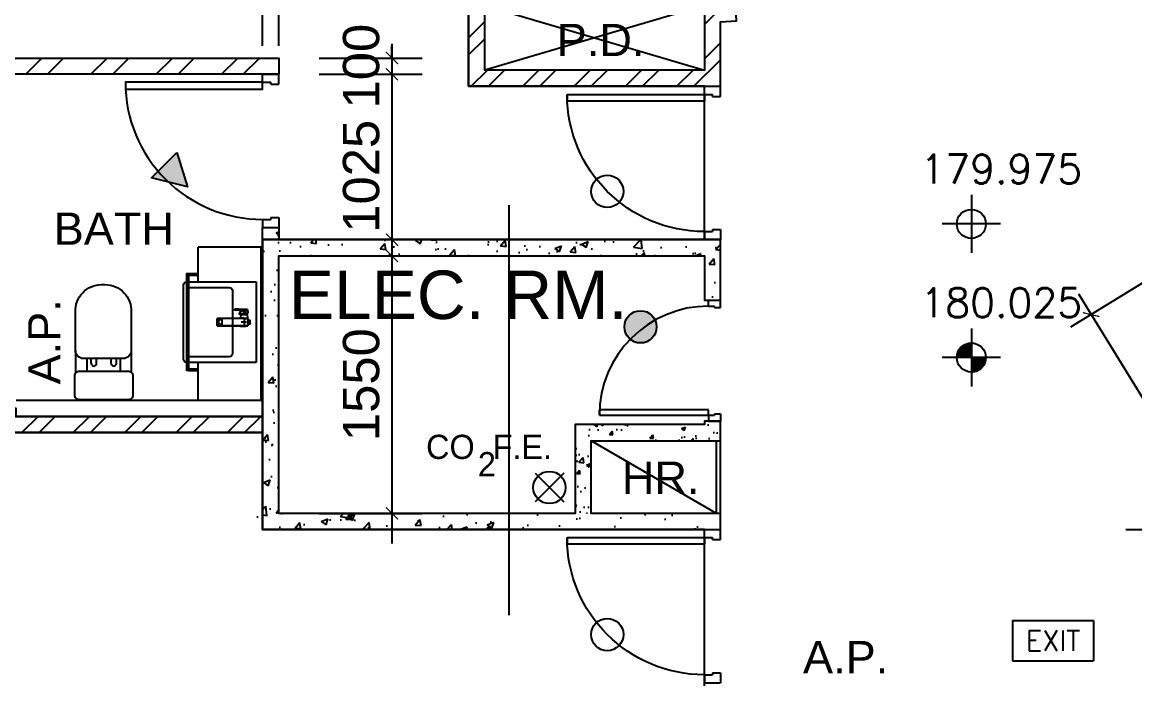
# Model space of a CAD drawing. Header units: millimetres. Extents: x -1214 to 72065, y 7230 to 56310.
# Drawn here: x 15987 to 22875, y 27775 to 31843 of the extents above; entities that cross this region are included whole.
import ezdxf
from ezdxf.enums import TextEntityAlignment as Align

# ---------------------------------------------------------------- set-up
doc = ezdxf.new("R2010")
doc.units = ezdxf.units.MM
doc.header["$MEASUREMENT"] = 0
doc.linetypes.add('CENTERX2', pattern=[101.6, 63.5, -12.7, 12.7, -12.7])
doc.layers.get('0').update_dxf_attribs({"color": 8})
doc.layers.get('Defpoints').update_dxf_attribs({"color": 8})
for name, color, linetype in [('CANOPY', 8, 'Continuous'), ('Default', 8, 'Continuous'), ('DLN032__', 8, 'Continuous'), ('DLN315__', 8, 'Continuous'), ('Door', 8, 'Continuous'), ('FS', 8, 'Continuous'), ('FSD', 8, 'Continuous'), ('GBP A.P.', 8, 'Continuous'), ('GBP Dim', 8, 'Continuous'), ('GBP Text 200', 8, 'Continuous'), ('GBP Text GBP 250', 8, 'Continuous'), ('grid', 8, 'CENTERX2'), ('hatch', 8, 'Continuous'), ('LEVEL', 8, 'Continuous'), ('LP-Furn built-in', 8, 'Continuous'), ('LP-Furn built-in 2', 8, 'Continuous'), ('LP-Sanitary', 8, 'Continuous'), ('LP-WC', 8, 'Continuous'), ('PD', 8, 'Continuous'), ('TEXT', 8, 'Continuous'), ('TEXT Ref', 8, 'Continuous'), ('WALL-NEW', 8, 'Continuous'), ('zzz-room mix', 8, 'Continuous')]:
    doc.layers.add(name, color=color, linetype=linetype)
doc.layers.add('LP-Nonplot', color=8, linetype='Continuous', plot=False)
doc.styles.add('BH', font='arial.ttf')
doc.styles.add('ROMANS', font='romans.shx')
doc.styles.add('SWIS721LT750', font='swissl.ttf')
doc.dimstyles.new('200 GBP', dxfattribs={"dimscale": 1.5, "dimtxt": 150, "dimasz": 50, "dimexe": 125, "dimexo": 50, "dimgap": 50, "dimtad": 1, "dimdec": 0, "dimzin": 0, "dimdsep": 46, "dimtxsty": 'BH', "dimblk": 'ARCHTICK', "dimcen": 0.09, "dimdle": 125, "dimclrd": 9, "dimclre": 9, "dimclrt": 1, "dimadec": 0, "dimazin": 0, "dimtfac": 1, "dimtdec": 0, "dimtix": 1, "dimtmove": 2, "dimatfit": 3, "dimldrblk": 'ARCHTICK', "dimfxl": 300, "dimfxlon": 1, "dimtolj": 1, "dimtzin": 0, "dimarcsym": 0})
pattern_1 = [(45, (323672.64, -85897.09), (-159.09903, 159.09903), []), (45, (323778.7, -85897.09), (-159.09903, 159.09903), [])]

# ---------------------------------------------------------------- blocks, each defined once
blk = doc.blocks.new('A$C65CE4B9A')
at = {"layer": 'grid', "ltscale": 200}
for p, q in [((-50000, 10500), (-50000, -20450)), ((-66500, -6750), (0, -6750))]:
    blk.add_line(p, q, dxfattribs=at)
blk = doc.blocks.new('DR1CL2')
at = {"layer": 'Door'}
for p, q in [((50, 0), (0, 0)), ((0, 0), (0, -75)), ((50, 0), (50, -50)), ((62.5, -50), (50, -50)), ((62.5, -50), (62.5, -100)), ((0, -75), (0, -100)), ((62.5, -100), (0, -100))]:
    blk.add_line(p, q, dxfattribs=at)
blk = doc.blocks.new('DR1CD')
at = {"layer": 'Door'}
for p, q in [((0, 1), (45, 1)), ((0, 1), (0, 0)), ((45, 0), (45, 1)), ((0, 0), (45, 0))]:
    blk.add_line(p, q, dxfattribs=at)
blk = doc.blocks.new('DR1CM')
at = {"layer": 'Door'}
blk.add_arc((0, 0), 1, 0, 90, dxfattribs=at)
blk = doc.blocks.new('DR1CR2')
at = {"layer": 'Door'}
for p, q in [((-50, 0), (-50, -50)), ((-50, 0), (0, 0)), ((0, 0), (0, -75)), ((-62.5, -50), (-50, -50)), ((-62.5, -50), (-62.5, -100)), ((-62.5, -100), (0, -100)), ((0, -75), (0, -100))]:
    blk.add_line(p, q, dxfattribs=at)
blk = doc.blocks.new('ELEX')
at = {"layer": 'DLN032__'}
for p, q in [((0, 0.5), (0, -0.5)), ((0.5, 0), (-0.5, 0))]:
    blk.add_line(p, q, dxfattribs=at)
blk.add_circle((0, 0), 0.25, dxfattribs=at)
at = {"layer": 'DLN032__', "style": 'ROMANS'}
blk.add_attdef('ELEX', (0.257, 0.354), '', height=0.5, dxfattribs=at)
blk = doc.blocks.new('FSEX-V01')
for p, q in [((0, 300), (0, 0)), ((0, 300), (600, 300)), ((600, 300), (600, 0)), ((0, 0), (600, 0))]:
    blk.add_line(p, q)
at = {"style": 'ROMANS'}
blk.add_text('EXIT', height=150, dxfattribs=at).set_placement((300, 150), align=Align.MIDDLE)
blk = doc.blocks.new('door')
at = {"layer": 'DLN315__', "xscale": -915, "yscale": 915, "zscale": 915, "rotation": 4.0455638838921e-10}
blk.add_blockref('DR1CM', (3736, 37036.6), dxfattribs=at)
at = {"layer": 'DLN315__', "xscale": -1, "yscale": 915}
blk.add_blockref('DR1CD', (3736, 37036.6), dxfattribs=at)
at = {"layer": 'DLN315__', "xscale": -1}
for name, p in [('DR1CR2', (2771, 37036.6)), ('DR1CL2', (3786, 37036.6))]:
    blk.add_blockref(name, p, dxfattribs=at)
blk = doc.blocks.new('SEANNOT_GROUP2')
at = {"layer": 'Default'}
blk.add_line((81.5, 351.1), (81.5, 317.9), dxfattribs=at)
blk = doc.blocks.new('SEANNOT_GROUP3')
at = {"layer": 'Default'}
blk.add_line((99.8, 335.2), (63.8, 335.2), dxfattribs=at)
blk = doc.blocks.new('ghtfdgd')
at = {"layer": 'LP-Sanitary'}
for p, q in [((79214.2, -115039.6), (79218.2, -114994.6)), ((79217.1, -115027.9), (79214.2, -115039.6)), ((79215.7, -115019.1), (79215.7, -115005.6)), ((79215.7, -115005.6), (79217.2, -115005.6)), ((79220.2, -114994.6), (79217.1, -115027.9)), ((79217.5, -115184.4), (79217.1, -115027.9)), ((79220.2, -114994.6), (79218.2, -114994.6)), ((79218.9, -115183.4), (79220.2, -114994.6)), ((79261.1, -114994.6), (79220.2, -114994.6)), ((79230.7, -114993.6), (79230.7, -114979.6)), ((79231.2, -114979.1), (79250.2, -114979.1)), ((79250.2, -114994.1), (79231.2, -114994.1)), ((79238.9, -114994.1), (79238.9, -114994.6)), ((79242.4, -114994.6), (79242.4, -114994.1)), ((79250.7, -114979.6), (79250.7, -114993.6)), ((79263.2, -114994.6), (79261.1, -114994.6)), ((79261.1, -114994.6), (79262.4, -115183.4)), ((79264.2, -115027.9), (79261.1, -114994.6)), ((79263.2, -114994.6), (79288.7, -114996.6)), ((79263.2, -114994.6), (79267.1, -115039.6)), ((79264.2, -115027.9), (79263.8, -115184.4)), ((79264.2, -115027.9), (79267.1, -115039.6)), ((79288.7, -115037.7), (79288.7, -114996.6)), ((79290.7, -115009.4), (79290.7, -115000.9)), ((79290.7, -115009.6), (79290.7, -115009.4)), ((79290.7, -115010.3), (79290.7, -115009.6)), ((79290.7, -115044.4), (79290.7, -115010.3)), ((79290.9, -115010.4), (79310.4, -115018.6)), ((79290.9, -115010.4), (79290.9, -115044.5)), ((79310.7, -115017.8), (79291, -115009.5)), ((79291, -115009.5), (79291, -115009.5)), ((79291, -115009.5), (79291, -115009.5)), ((79310.4, -115018.6), (79310.5, -115018.7)), ((79310.5, -115018.7), (79310.5, -115027.4)), ((79310.5, -115036.2), (79310.5, -115027.4)), ((79310.7, -115017.8), (79314.8, -115009.2)), ((79313.5, -115028.9), (79313.5, -115020.8)), ((79313.5, -115020.8), (79317.3, -115050.9)), ((79313.5, -115028.9), (79313.5, -115036.9)), ((79315.2, -115010.7), (79313.6, -115020.4)), ((79313.6, -115020.5), (79313.6, -115020.4)), ((79317.3, -115050.5), (79313.6, -115020.5)), ((79315.2, -115010.7), (79317.3, -115050.4)), ((79318, -115050.2), (79316, -115010.5)), ((79317.3, -115002.9), (79318.9, -114997.5)), ((79319.4, -115044.7), (79317.3, -115002.9)), ((79318.7, -114997.4), (79318.9, -114997.5)), ((79319.3, -114997.6), (79318.9, -114997.4)), ((79318.9, -114997.5), (79319.4, -114997.7)), ((79319.4, -114997.7), (79319.4, -115044.7)), ((79319.8, -115045.3), (79319.8, -114998.3)), ((79217.1, -115039.6), (79214.2, -115039.6)), ((79267.1, -115039.6), (79264.2, -115039.6)), ((79288.7, -115037.7), (79267.1, -115039.6)), ((79290.7, -115044.7), (79290.7, -115044.4)), ((79290.9, -115044.5), (79310.4, -115036.3)), ((79291, -115044.9), (79310.7, -115036.6)), ((79310.4, -115036.3), (79310.5, -115036.2)), ((79313.5, -115036.9), (79317.3, -115075.5)), ((79313.5, -115037), (79317.3, -115075.5)), ((79317.3, -115050.4), (79317.3, -115050.5)), ((79317.3, -115051.4), (79317.3, -115063.3)), ((79317.3, -115075.1), (79317.3, -115063.3)), ((79317.7, -115051.6), (79318.9, -115052.3)), ((79317.7, -115063.5), (79317.7, -115051.6)), ((79317.7, -115063.5), (79317.7, -115075.4)), ((79317.7, -115075.4), (79318.9, -115074.8)), ((79319.4, -115051), (79318, -115050.2)), ((79318, -115076), (79319.3, -115075.3)), ((79318.9, -115074.8), (79318.9, -115052.3)), ((79319.4, -115044.7), (79319.4, -115051)), ((79319.8, -115051.6), (79319.8, -115045.3)), ((79319.8, -115051.9), (79319.8, -115051.6)), ((79319.8, -115051.9), (79319.8, -115074.4)), ((79319.8, -115074.4), (79319.8, -115074.6)), ((79225, -115154.8), (79225, -115173.1)), ((79255.3, -115153.8), (79226, -115153.8)), ((79255.3, -115154), (79226, -115154)), ((79256.3, -115173.1), (79256.3, -115154.8)), ((79218.9, -115183.4), (79217.5, -115184.4)), ((79217.5, -115184.4), (79263.8, -115184.4)), ((79262.4, -115183.4), (79218.9, -115183.4)), ((79226, -115174.1), (79255.3, -115174.1)), ((79262.4, -115183.4), (79263.8, -115184.4))]:
    blk.add_line(p, q, dxfattribs=at)
for centre, radius, start, end in [((79240.7, -115019.1), 25, 180, 185.74251), ((79231.2, -114979.6), 0.5, 90, 180), ((79231.2, -114993.6), 0.5, 180, 270), ((79250.2, -114979.6), 0.5, 0, 90), ((79250.2, -114993.6), 0.5, 270, 0), ((79280.3, -115017.1), 20, 56.8024, 65.16541), ((79280.3, -115017.1), 20, 294.83459, 301.61275), ((79290.9, -115000.9), 0.2, 127.85265, 180), ((79511, -115282.7), 357.7, 125.84981, 127.98251), ((79530.3, -115308.3), 389.7, 125.92638, 127.88363), ((79234, -109870), 5139.5, 270.63577, 270.89969), ((79227.2, -108854.2), 6155.7, 270.59451, 270.81562), ((79288.3, -115009.7), 2.67, 3.1953, 9.33669), ((79301.7, -114992.9), 0.28, 69.68638, 135.20106), ((79319.7, -114996.5), 23.1, 247.12521, 247.49949), ((79312.3, -115020.9), 1.23, 6.09456, 11.51592), ((79314, -115009.4), 0.822, 12.82151, 37.37855), ((79314.7, -115011.5), 2.53, 77.49723, 90.78809), ((79315.1, -115009.5), 0.509, 38.0096, 78.40522), ((84763.2, -116562.2), 5664.7, 164.02206, 164.08854), ((79313.8, -115010.5), 2.18, 358.67427, 36.2852), ((79318.5, -114997.9), 0.689, 55.95421, 80.13248), ((79319, -114998.3), 0.8, 0.00654, 61.47672), ((79290.9, -115044.7), 0.2, 180.01397, 293.04704), ((79339.3, -115104.4), 73.6, 112.75714, 112.87481), ((79308.7, -115037.4), 4.84, 5.24499, 7.19277), ((79310.7, -115037.3), 2.83, 5.64545, 8.81471), ((79317.8, -115050.7), 0.54, 62.22165, 149.68726), ((79305.3, -115051.3), 11.9, 359.62289, 2.1624), ((79313.2, -115075.2), 4.12, 356.11976, 1.38136), ((79317.8, -115075.5), 0.494, 177.69922, 295.85307), ((79318.6, -115075.3), 0.938, 181.08912, 220.22046), ((79315.7, -115050), 2.38, 342.31294, 353.97204), ((79317.3, -115050.2), 0.738, 359.2113, 2.9985), ((79319, -115074.6), 0.786, 294.19625, 0.49169), ((79319.1, -115051.6), 0.688, 1.5121, 63.73401)]:
    blk.add_arc(centre, radius, start, end, dxfattribs=at)
for centre, major_axis, ratio, start_param, end_param in [((79290.9, -115000.9), (0.2, 0), 0.870233, 1.308042, 3.141593), ((79290.9, -115009.4), (0.2, 0), 0.870251, 1.333095, 3.141593), ((79290.9, -115010.3), (0.2, 0), 0.5, 3.141593, 4.712389), ((79290.9, -115000.9), (0.123, -0.158), 0.834595, 2.099205, 3.141593), ((79290.9, -115000.9), (0.123, -0.158), 0.834595, 3.141593, 3.165459), ((79290.9, -115010), (0.077, 0.836), 0.04975, 4.217846, 5.325586), ((79301.6, -114992.9), (0.117, -0.162), 0.844851, 2.109561, 3.167674), ((79310.4, -115018.2), (-0.311, -0.737), 0.21898, 1.092037, 2.210933), ((79310.5, -115018.3), (-0.309, -0.738), 0.217421, 1.09135, 2.210755), ((79314.3, -115020.6), (-0.782, -0.167), 0.921627, 5.682069, 6.099643), ((79314.3, -115020.8), (-0.794, -0.099), 0.898005, 5.760928, 6.175764), ((79315.1, -115009.6), (0.173, 0.708), 0.018166, 0.444134, 0.918054), ((79315.3, -115009.6), (0.412, 0.321), 0.549065, 0.513637, 1.195391), ((79315.7, -115010.9), (-0.499, -0.026), 0.868619, 4.118709, 5.82428), ((79316.8, -115003.6), (0.961, -0.275), 0.902908, 1.271288, 1.565184), ((79318.4, -114998), (-0.211, -0.772), 0.117484, 2.694436, 3.141054), ((79318.5, -114998.1), (-0.382, -0.703), 0.237912, 2.705017, 3.14394), ((79319, -114998.3), (-0.382, -0.703), 0.237912, 2.705017, 3.141091), ((79319, -114998.3), (-0.8, 0), 0.876594, 3.141494, 4.164132), ((79290.9, -115044.4), (0.2, 0), 0.5, 3.141593, 4.712389), ((79290.9, -115044.1), (-0.077, 0.836), 0.04975, 2.065339, 3.17308), ((79310.4, -115035.9), (-0.311, 0.737), 0.21898, 2.049556, 3.141593), ((79310.5, -115035.8), (-0.309, 0.738), 0.217421, 2.050243, 3.169648), ((79310.4, -115035.9), (-0.311, 0.737), 0.21898, 3.141593, 3.168451), ((79314.3, -115036.7), (0.793, 0.106), 0.789486, 3.026004, 3.133916), ((79314.3, -115036.9), (0.796, 0.077), 0.827125, 3.057559, 3.141593), ((79317.8, -115050.6), (-0.5, -0.016), 0.857677, 4.139605, 5.842177), ((79317.8, -115050.9), (-0.5, -0.02), 0.273668, 4.356492, 6.23412), ((79317.8, -115063.3), (-0.5, 0), 0.5, 0.054498, 1.448623), ((79317.8, -115075.5), (-0.494, 0.079), 0.969108, 0.192451, 2.070079), ((79319, -115045.3), (-0.8, 0), 0.876594, 3.141494, 4.164132), ((79226, -115154.8), (-1, 0), 0.992546, 4.712389, 6.283185), ((79226, -115154.9), (1, 0), 0.890286, 1.570796, 3.141593), ((79255.3, -115154.8), (-1, 0), 0.992546, 3.141593, 4.712389), ((79255.3, -115154.9), (1, 0), 0.890286, 0, 1.570796), ((79226, -115173.1), (1, 0), 0.992546, 3.141593, 4.712389), ((79255.3, -115173.1), (1, 0), 0.992546, 4.712389, 6.283185)]:
    blk.add_ellipse(centre, major_axis=major_axis, ratio=ratio, start_param=start_param, end_param=end_param, dxfattribs=at)
for points, knots in [([(79291, -115009.5), (79291, -115009.5), (79290.9, -115009.5), (79290.8, -115009.6), (79290.7, -115009.6), (79290.7, -115009.6)], [0, 0, 0, 0, 0.5, 0.5, 1, 1, 1, 1]), ([(79291, -115000.7), (79291, -115000.8), (79291, -115000.8), (79291, -115000.9), (79291, -115001.2), (79291, -115001.4), (79291, -115001.7), (79291, -115002.7), (79291, -115003.8), (79291, -115004.8), (79291, -115006.3), (79291, -115007.8), (79291, -115009.2)], [0, 0, 0, 0, 0.02306, 0.02306, 0.02306, 0.115301, 0.115301, 0.115301, 0.484264, 0.484264, 0.484264, 1, 1, 1, 1]), ([(79301.6, -114992.7), (79301.9, -114992.8), (79302.2, -114992.9), (79302.5, -114993), (79305, -114993.6), (79307.5, -114994.3), (79310.1, -114995), (79312.9, -114995.8), (79315.8, -114996.6), (79318.7, -114997.4)], [0, 0, 0, 0, 0.051688, 0.051688, 0.051688, 0.494848, 0.494848, 0.494848, 1, 1, 1, 1]), ([(79310.5, -115018.7), (79310.9, -115018.8), (79311.2, -115019), (79311.9, -115019.4), (79312.2, -115019.7), (79312.8, -115020.1), (79313, -115020.3), (79313.4, -115020.5), (79313.5, -115020.5), (79313.5, -115020.7)], [0, 0, 0, 0, 0.25, 0.25, 0.5, 0.5, 0.75, 0.75, 1, 1, 1, 1]), ([(79313.6, -115020.4), (79313.5, -115020.2), (79313.5, -115020), (79313.3, -115019.6), (79313.2, -115019.3), (79312.7, -115018.8), (79312.3, -115018.6), (79311.6, -115018.2), (79311.2, -115018), (79310.8, -115017.9)], [0, 0, 0, 0, 0.25, 0.25, 0.5, 0.5, 0.75, 0.75, 1, 1, 1, 1]), ([(79314.8, -115009.2), (79314.8, -115009.2), (79314.9, -115009.2), (79314.9, -115009.2), (79315, -115009.2), (79315, -115009.2), (79315.1, -115009.2), (79315.2, -115009.2)], [0, 0, 0, 0, 0.25, 0.25, 0.5, 0.5, 1, 1, 1, 1]), ([(79317.1, -115002.7), (79317, -115003), (79316.9, -115003.3), (79316.8, -115003.6), (79316.5, -115004.7), (79316.2, -115005.8), (79315.9, -115006.9), (79315.7, -115007.6), (79315.4, -115008.3), (79315.2, -115009)], [0, 0, 0, 0, 0.131954, 0.131954, 0.131954, 0.659772, 0.659772, 0.659772, 1, 1, 1, 1]), ([(79315.2, -115009.2), (79315.2, -115009.2), (79315.2, -115009.2), (79315.2, -115009.2), (79315.2, -115009.2), (79315.2, -115009.2)], [0, 0, 0, 0, 0.5, 0.5, 1, 1, 1, 1]), ([(79315.2, -115009.2), (79315.3, -115009.3), (79315.3, -115009.4), (79315.3, -115009.5), (79315.3, -115009.6), (79315.3, -115009.8), (79315.3, -115009.8), (79315.3, -115009.9), (79315.3, -115010), (79315.2, -115010.2), (79315.2, -115010.3), (79315.2, -115010.5), (79315.2, -115010.6), (79315.2, -115010.7)], [0, 0, 0, 0, 0.125, 0.125, 0.25, 0.25, 0.375, 0.375, 0.5, 0.5, 0.75, 0.75, 1, 1, 1, 1]), ([(79318.7, -114997.4), (79318.6, -114997.5), (79318.6, -114997.7), (79318.5, -114997.9), (79318.2, -114999), (79317.9, -115000.1), (79317.5, -115001.2), (79317.4, -115001.7), (79317.2, -115002.2), (79317.1, -115002.7)], [0, 0, 0, 0, 0.095324, 0.095324, 0.095324, 0.707603, 0.707603, 0.707603, 1, 1, 1, 1]), ([(79310.5, -115036.2), (79310.9, -115036.1), (79311.2, -115035.9), (79311.9, -115035.6), (79312.2, -115035.5), (79312.8, -115035.6), (79313, -115035.7), (79313.4, -115036.2), (79313.5, -115036.5), (79313.5, -115036.8)], [0, 0, 0, 0, 0.25, 0.25, 0.5, 0.5, 0.75, 0.75, 1, 1, 1, 1]), ([(79310.8, -115036.5), (79311, -115036.5), (79311.3, -115036.3), (79311.8, -115036.2), (79312.2, -115036.1), (79312.5, -115036), (79312.8, -115036), (79313, -115036), (79313.1, -115036.1), (79313.2, -115036.2), (79313.4, -115036.3), (79313.5, -115036.6), (79313.5, -115036.7), (79313.5, -115036.8)], [0, 0, 0, 0, 0.124812, 0.2213171, 0.3092796, 0.3899271, 0.4711589, 0.5451559, 0.6166529, 0.6889172, 0.7974179, 0.8896188, 0.9816515, 0.9816515, 0.9816515, 0.9816515]), ([(79317.3, -115050.5), (79317.3, -115050.5), (79317.3, -115050.5), (79317.3, -115050.6), (79317.3, -115050.6), (79317.3, -115050.7), (79317.3, -115050.8), (79317.3, -115050.9)], [0, 0, 0, 0, 0.25, 0.25, 0.5, 0.5, 1, 1, 1, 1]), ([(79317.3, -115051.4), (79317.3, -115051.5), (79317.3, -115051.5), (79317.5, -115051.6), (79317.6, -115051.6), (79317.7, -115051.6)], [0, 0, 0, 0, 0.5, 0.5, 1, 1, 1, 1]), ([(79317.3, -115075.1), (79317.3, -115075.2), (79317.3, -115075.2), (79317.5, -115075.3), (79317.6, -115075.3), (79317.7, -115075.4)], [0, 0, 0, 0, 0.5, 0.5, 1, 1, 1, 1]), ([(79317.7, -115051.6), (79317.7, -115051.6), (79317.7, -115051.5), (79317.8, -115051.4), (79317.8, -115051.3), (79317.8, -115051.1), (79317.8, -115051), (79317.9, -115050.9), (79317.9, -115050.8), (79317.9, -115050.7)], [0, 0, 0, 0, 0.25, 0.25, 0.5, 0.5, 0.75, 0.75, 1, 1, 1, 1]), ([(79319.4, -115051), (79319.4, -115051), (79319.4, -115051), (79319.4, -115051), (79319.4, -115051), (79319.4, -115051), (79319.4, -115051), (79319.4, -115051.1), (79319.4, -115051.1), (79319.4, -115051.2), (79319.4, -115051.2), (79319.3, -115051.3), (79319.3, -115051.3), (79319.3, -115051.4), (79319.3, -115051.5), (79319.2, -115051.6), (79319.2, -115051.6), (79319.1, -115051.7), (79319.1, -115051.8), (79319, -115051.9), (79319, -115052), (79318.9, -115052.1), (79318.9, -115052.1), (79318.9, -115052.2), (79318.9, -115052.3), (79318.9, -115052.3), (79318.9, -115052.3), (79318.9, -115052.3), (79318.9, -115052.3), (79318.9, -115052.3), (79318.9, -115052.3)], [0, 0, 0, 0, 0.000034, 0.000034, 0.000034, 0.03445, 0.03445, 0.03445, 0.175251, 0.175251, 0.175251, 0.317196, 0.317196, 0.317196, 0.479622, 0.479622, 0.479622, 0.662074, 0.662074, 0.662074, 0.829132, 0.829132, 0.829132, 0.958486, 0.958486, 0.958486, 0.999966, 0.999966, 0.999966, 1, 1, 1, 1]), ([(79319.8, -115051.9), (79319.8, -115052), (79319.7, -115052), (79319.7, -115052.1), (79319.6, -115052.2), (79319.4, -115052.3), (79319.3, -115052.3), (79319.1, -115052.3), (79319, -115052.3), (79318.9, -115052.3)], [0, 0, 0, 0, 0.25, 0.25, 0.5, 0.5, 0.75, 0.75, 1, 1, 1, 1]), ([(79319.8, -115074.4), (79319.8, -115074.5), (79319.7, -115074.5), (79319.7, -115074.6), (79319.6, -115074.7), (79319.4, -115074.8), (79319.3, -115074.8), (79319.1, -115074.8), (79319, -115074.8), (79318.9, -115074.8)], [0, 0, 0, 0, 0.25, 0.25, 0.5, 0.5, 0.75, 0.75, 1, 1, 1, 1]), ([(79319.3, -115075.3), (79319.3, -115075.3), (79319.3, -115075.3), (79319.2, -115075.3), (79319.2, -115075.3), (79319.1, -115075.3), (79319.1, -115075.2), (79319, -115075.2), (79319, -115075.1), (79318.9, -115075.1), (79318.9, -115075), (79318.9, -115074.9), (79318.9, -115074.9), (79318.9, -115074.9), (79318.9, -115074.8), (79318.9, -115074.8), (79318.9, -115074.8), (79318.9, -115074.8), (79318.9, -115074.8)], [0.3296223, 0.3296223, 0.3296223, 0.3296223, 0.4796217, 0.4796217, 0.4796217, 0.6620737, 0.6620737, 0.6620737, 0.829132, 0.829132, 0.829132, 0.9584856, 0.9584856, 0.9584856, 0.9999655, 0.9999655, 0.9999655, 1, 1, 1, 1])]:
    blk.add_open_spline(points, degree=3, knots=knots, dxfattribs=at)
for points, degree in [([(79301.8, -114992.7), (79301.7, -114992.6), (79301.7, -114992.7), (79301.6, -114992.7)], 3), ([(79318.6, -114997.3), (79316.3, -114996.6), (79310.7, -114995.1), (79301.8, -114992.7)], 3), ([(79313.5, -115028.9), (79313.5, -115028.4), (79313.4, -115028), (79312.3, -115027.4), (79311.4, -115027.4), (79310.5, -115027.4)], 5), ([(79317.9, -115075.9), (79317.9, -115076), (79318, -115076), (79318, -115075.9)], 3)]:
    blk.add_open_spline(points, degree=degree, dxfattribs=at)
at = {"layer": 'LP-Nonplot'}
for name in ['SEANNOT_GROUP3', 'SEANNOT_GROUP2']:
    blk.add_blockref(name, (79159.1, -115352.3), dxfattribs=at)
blk = doc.blocks.new('SINK')
at = {"layer": 'LP-Sanitary'}
blk.add_line((-74936.8, -44774), (-75436.8, -44774), dxfattribs=at)
blk.add_lwpolyline([(-75436.8, -44774), (-75436.8, -45203.2, 0.414214), (-75416.8, -45223.2), (-74956.8, -45223.2, 0.414214), (-74936.8, -45203.2), (-74936.8, -44774)], format="xyb", dxfattribs=at)
blk.add_lwpolyline([(-75401.8, -44941.1), (-75401.8, -45183.3, 0.414117), (-75381.8, -45203.2), (-74991.8, -45203.2, 0.41431), (-74971.8, -45183.2), (-74971.8, -44941.1, 0.414117), (-74991.8, -44921.1), (-75381.8, -44921.1, 0.41431)], format="xyb", close=True, dxfattribs=at)
at = {"layer": 'LP-Furn built-in'}
blk.add_blockref('ghtfdgd', (-154427.4, 70168.1), dxfattribs=at)
blk = doc.blocks.new('pln_sink 1100x380')
at = {"ltscale": 1000}
for p, q in [((0, 0), (400, 0)), ((400, 0), (400, -235)), ((459.9, -184.9), (400, -184.9)), ((459.9, -194.9), (400, -194.9)), ((400, -735), (400, -950)), ((459.9, -776.6), (400, -776.6)), ((459.9, -786.6), (400, -786.6)), ((0, -950), (400, -950))]:
    blk.add_line(p, q, dxfattribs=at)
for points in [[(10, -950), (10, 0), (0, 0), (0, -950), (10, -950)], [(10, 0), (10, -950), (0, -950), (0, 0), (10, 0)]]:
    blk.add_lwpolyline(points, dxfattribs=at)
at = {"ltscale": 200}
blk.add_lwpolyline([(459.9, -184.9), (468.4, -184.9), (468.4, -786.6), (459.9, -786.6)], close=True, dxfattribs=at)
at = {"layer": 'LP-Furn built-in', "extrusion": (0, 0, -1), "zscale": -1, "rotation": 270}
blk.add_blockref('SINK', (44734, -75671.8), dxfattribs=at)
blk = doc.blocks.new('_ArchTick')
at = {"color": 0, "const_width": 0.1}
blk.add_lwpolyline([(0.5, 0.5), (-0.5, -0.5)], dxfattribs=at)
blk = doc.blocks.new('*D96')
at = {"layer": 'Defpoints', "color": 0, "transparency": 16777216}
for p in [(23299.4, 30458.6), (24719, 28150.1), (24024.6, 27723.1)]:
    blk.add_point(p, dxfattribs=at)
at = {"layer": 'GBP Dim', "color": 9, "lineweight": -2, "transparency": 16777216}
for p, q in [((22988.3, 30267.4), (22477.2, 29953.1)), ((22526.4, 30159.4), (24103.2, 27595.3)), ((24407.9, 27958.8), (23896.8, 27644.5))]:
    blk.add_line(p, q, dxfattribs=at)
at = {"layer": 'GBP Dim', "color": 9, "lineweight": -2, "transparency": 16777216, "xscale": 75, "yscale": 75, "zscale": 75}
for p, rotation in [((22605, 30031.6), 121.5887666786611), ((24024.6, 27723.1), 301.5887666786611)]:
    blk.add_blockref('_ArchTick', p, dxfattribs=dict(at, rotation=rotation))
at = {"layer": 'GBP Dim', "transparency": 16777216, "insert": (23476.5, 28976.8), "char_height": 225, "attachment_point": 5, "rotation": 301.58877, "style": 'BH'}
blk.add_mtext('\\A1;2710', dxfattribs=at)
blk = doc.blocks.new('*D111')
at = {"layer": 'Defpoints', "color": 0, "transparency": 16777216}
for p in [(17438.2, 31521.2), (17438.2, 30496.2), (18276, 30496.2)]:
    blk.add_point(p, dxfattribs=at)
at = {"layer": 'GBP Dim', "color": 9, "lineweight": -2, "transparency": 16777216}
for p, q in [((18276, 31708.7), (18276, 30308.7)), ((17826, 31521.2), (18463.5, 31521.2)), ((17826, 30496.2), (18463.5, 30496.2))]:
    blk.add_line(p, q, dxfattribs=at)
at = {"layer": 'GBP Dim', "color": 9, "lineweight": -2, "transparency": 16777216, "xscale": 75, "yscale": 75, "zscale": 75}
for p, rotation in [((18276, 31521.2), 90), ((18276, 30496.2), 270)]:
    blk.add_blockref('_ArchTick', p, dxfattribs=dict(at, rotation=rotation))
at = {"layer": 'GBP Dim', "transparency": 16777216, "insert": (18086.1, 30888.6), "char_height": 225, "attachment_point": 5, "rotation": 90, "style": 'BH'}
blk.add_mtext('\\A1;1025', dxfattribs=at)
blk = doc.blocks.new('*D126')
at = {"layer": 'Defpoints', "color": 0, "transparency": 16777216}
for p in [(17438.2, 31621.2), (17438.2, 31521.2), (18276, 31521.2)]:
    blk.add_point(p, dxfattribs=at)
at = {"layer": 'GBP Dim', "color": 9, "lineweight": -2, "transparency": 16777216}
for p, q in [((18276, 31621.2), (18276, 31696.2)), ((17826, 31621.2), (18463.5, 31621.2)), ((18276, 31621.2), (18276, 31521.2)), ((17826, 31521.2), (18463.5, 31521.2)), ((18276, 31521.2), (18276, 31446.2))]:
    blk.add_line(p, q, dxfattribs=at)
at = {"layer": 'GBP Dim', "color": 9, "lineweight": -2, "transparency": 16777216, "xscale": 75, "yscale": 75, "zscale": 75}
for p, rotation in [((18276, 31621.2), 270), ((18276, 31521.2), 90)]:
    blk.add_blockref('_ArchTick', p, dxfattribs=dict(at, rotation=rotation))
at = {"layer": 'GBP Dim', "transparency": 16777216, "insert": (18086.1, 31571.2), "char_height": 225, "attachment_point": 5, "rotation": 90, "style": 'BH'}
blk.add_mtext('\\A1;100', dxfattribs=at)
blk = doc.blocks.new('*D137')
at = {"layer": 'Defpoints', "color": 0, "transparency": 16777216}
for p in [(17438.2, 31521.2), (17438.2, 30496.2), (18276, 30496.2)]:
    blk.add_point(p, dxfattribs=at)
at = {"layer": 'GBP Dim', "color": 9, "lineweight": -2, "transparency": 16777216}
for p, q in [((18276, 31708.7), (18276, 30308.7)), ((17826, 31521.2), (18463.5, 31521.2)), ((17826, 30496.2), (18463.5, 30496.2))]:
    blk.add_line(p, q, dxfattribs=at)
at = {"layer": 'GBP Dim', "color": 9, "lineweight": -2, "transparency": 16777216, "xscale": 75, "yscale": 75, "zscale": 75}
for p, rotation in [((18276, 31521.2), 90), ((18276, 30496.2), 270)]:
    blk.add_blockref('_ArchTick', p, dxfattribs=dict(at, rotation=rotation))
at = {"layer": 'GBP Dim', "transparency": 16777216, "insert": (18086.1, 30888.6), "char_height": 225, "attachment_point": 5, "rotation": 90, "style": 'BH'}
blk.add_mtext('\\A1;1025', dxfattribs=at)
blk = doc.blocks.new('*D157')
at = {"layer": 'Defpoints', "color": 0, "transparency": 16777216}
for p in [(17438.2, 31621.2), (17438.2, 31521.2), (18276, 31521.2)]:
    blk.add_point(p, dxfattribs=at)
at = {"layer": 'GBP Dim', "color": 9, "lineweight": -2, "transparency": 16777216}
for p, q in [((18276, 31621.2), (18276, 31696.2)), ((17826, 31621.2), (18463.5, 31621.2)), ((18276, 31621.2), (18276, 31521.2)), ((17826, 31521.2), (18463.5, 31521.2)), ((18276, 31521.2), (18276, 31446.2))]:
    blk.add_line(p, q, dxfattribs=at)
at = {"layer": 'GBP Dim', "color": 9, "lineweight": -2, "transparency": 16777216, "xscale": 75, "yscale": 75, "zscale": 75}
for p, rotation in [((18276, 31621.2), 270), ((18276, 31521.2), 90)]:
    blk.add_blockref('_ArchTick', p, dxfattribs=dict(at, rotation=rotation))
at = {"layer": 'GBP Dim', "transparency": 16777216, "insert": (18086.1, 31571.2), "char_height": 225, "attachment_point": 5, "rotation": 90, "style": 'BH'}
blk.add_mtext('\\A1;100', dxfattribs=at)
blk = doc.blocks.new('*D218')
at = {"layer": 'Defpoints', "color": 0, "transparency": 16777216}
for p in [(17575, 30395.2), (17575, 28800), (18276, 28800)]:
    blk.add_point(p, dxfattribs=at)
at = {"layer": 'GBP Dim', "color": 9, "lineweight": -2, "transparency": 16777216}
for p, q in [((18276, 30582.7), (18276, 28612.5)), ((17826, 30395.2), (18463.5, 30395.2)), ((17826, 28800), (18463.5, 28800))]:
    blk.add_line(p, q, dxfattribs=at)
at = {"layer": 'GBP Dim', "color": 9, "lineweight": -2, "transparency": 16777216, "xscale": 75, "yscale": 75, "zscale": 75}
for p, rotation in [((18276, 30395.2), 90), ((18276, 28800), 270)]:
    blk.add_blockref('_ArchTick', p, dxfattribs=dict(at, rotation=rotation))
at = {"layer": 'GBP Dim', "transparency": 16777216, "insert": (18086.1, 29597.6), "char_height": 225, "attachment_point": 5, "rotation": 90, "style": 'BH'}
blk.add_mtext('\\A1;1550', dxfattribs=at)
blk = doc.blocks.new('*D225')
at = {"layer": 'Defpoints', "color": 0, "transparency": 16777216}
for p in [(17475, 32096.7), (14825, 31646.2), (17475, 31646.2)]:
    blk.add_point(p, dxfattribs=at)
at = {"layer": 'GBP Dim', "color": 9, "lineweight": -2, "transparency": 16777216}
for p, q in [((14825, 31721.2), (14825, 32284.2)), ((17475, 31721.2), (17475, 32284.2)), ((14637.5, 32096.7), (17662.5, 32096.7))]:
    blk.add_line(p, q, dxfattribs=at)
at = {"layer": 'GBP Dim', "color": 9, "lineweight": -2, "transparency": 16777216, "xscale": 75, "yscale": 75, "zscale": 75, "rotation": 180}
blk.add_blockref('_ArchTick', (14825, 32096.7), dxfattribs=at)
at = {"layer": 'GBP Dim', "color": 9, "lineweight": -2, "transparency": 16777216, "xscale": 75, "yscale": 75, "zscale": 75}
blk.add_blockref('_ArchTick', (17475, 32096.7), dxfattribs=at)
at = {"layer": 'GBP Dim', "transparency": 16777216, "insert": (16150, 32286.5), "char_height": 225, "attachment_point": 5, "style": 'BH'}
blk.add_mtext('\\A1;2650', dxfattribs=at)
blk = doc.blocks.new('*D226')
at = {"layer": 'Defpoints', "color": 0, "transparency": 16777216}
for p in [(17575, 32096.7), (17475, 31621.2), (17575, 31621.2)]:
    blk.add_point(p, dxfattribs=at)
at = {"layer": 'GBP Dim', "color": 9, "lineweight": -2, "transparency": 16777216}
for p, q in [((17475, 31696.2), (17475, 32284.2)), ((17575, 31696.2), (17575, 32284.2)), ((17475, 32096.7), (17400, 32096.7)), ((17475, 32096.7), (17575, 32096.7)), ((17575, 32096.7), (17650, 32096.7))]:
    blk.add_line(p, q, dxfattribs=at)
at = {"layer": 'GBP Dim', "color": 9, "lineweight": -2, "transparency": 16777216, "xscale": 75, "yscale": 75, "zscale": 75}
blk.add_blockref('_ArchTick', (17475, 32096.7), dxfattribs=at)
at = {"layer": 'GBP Dim', "color": 9, "lineweight": -2, "transparency": 16777216, "xscale": 75, "yscale": 75, "zscale": 75, "rotation": 180}
blk.add_blockref('_ArchTick', (17575, 32096.7), dxfattribs=at)
at = {"layer": 'GBP Dim', "transparency": 16777216, "insert": (17525, 32286.5), "char_height": 225, "attachment_point": 5, "style": 'BH'}
blk.add_mtext('\\A1;100', dxfattribs=at)
blk = doc.blocks.new('pln_toilet')
for p, q in [((-170.1, -306.5), (-170.1, -171.6)), ((175.5, -306.5), (175.5, -165.2)), ((-78.2, -226.9), (-78.2, -256.5)), ((-45, -226.9), (-45, -256.5)), ((44.7, -226.9), (44.7, -256.5)), ((77.9, -226.9), (77.9, -256.5))]:
    blk.add_line(p, q)
for points in [[(180, -30), (180, -149.3, -0.414214), (150, -179.3), (-150, -179.3, -0.414214), (-180, -149.3), (-180, -30, -0.414214), (-150, 0), (150, 0, -0.414214)], [(175.5, -306.5), (175.5, -545.1, -0.424695), (14, -715.1), (-7.8, -715.1, -0.423698), (-170.1, -545.1), (-170.1, -306.5, -0.414214), (-120.1, -256.5), (125.5, -256.5, -0.414214)]]:
    blk.add_lwpolyline(points, format="xyb", close=True)
for points in [[(-101.9, -256.5), (-101.9, -179.3)], [(102.9, -179.3), (102.9, -256.5)]]:
    blk.add_lwpolyline(points)
for centre in [(-61.6, -226.9), (61.3, -226.9)]:
    blk.add_arc(centre, 16.6, 0, 180)

msp = doc.modelspace()

# ---------------------------------------------------------------- hatches: boundary and pattern name
at = {"layer": 'CANOPY'}
h = msp.add_hatch(dxfattribs=at)
h.set_pattern_fill('ANSI31', color=256, style=0)
h.set_pattern_definition([(45, (16872.6444, -3574.0537), (-0.08838834765, 0.08838834765), [])])
h.paths.add_polyline_path([(21953.2, 29765.5), (21863.2, 29765.5), (21863.2, 29675.5, 0.414214)])
h.paths.add_polyline_path([(21863.2, 29855.5, 0.414214), (21773.2, 29765.5), (21863.2, 29765.5)])
at = {"layer": 'FSD'}
msp.add_hatch(color=256, dxfattribs=at).paths.add_polyline_path([(16943.8, 31036.7), (17009.3, 30822.7), (16786.9, 30879.2)])
h = msp.add_hatch(color=256, dxfattribs=at)
h.dxf.hatch_style = 1
edge = h.paths.add_edge_path()
edge.add_arc((19814.7, 29955.6), 100, 0, 360)
at = {"layer": 'hatch'}
h = msp.add_hatch(dxfattribs=at)
h.set_pattern_fill('ANSI32', color=256, scale=600, style=0)
h.set_pattern_definition(pattern_1)
h.paths.add_polyline_path([(20300, 32046.2), (20145.3, 32046.2), (20145.3, 31946.2), (20210, 31946.2), (20210, 31546.2), (18850, 31546.2), (18850, 31946.2), (18914.8, 31946.2), (18914.8, 32046.2), (18850, 32046.2), (18850, 33350), (18750, 33350), (18750, 31446.2), (20310, 31446.2), (20310, 31845.4), (20409.9, 31852.7), (20402.5, 31952.5), (20400, 31952.3), (20400, 32751.9), (20300, 32751.9)])
h = msp.add_hatch(dxfattribs=at)
h.set_pattern_fill('ANSI32', color=256, scale=30, style=0)
h.set_pattern_definition([(45, (15200, 31521.2), (-202.056, 202.056), []), (45, (15334.7, 31521.2), (-202.056, 202.056), [])])
edge = h.paths.add_edge_path()
edge.add_line((14825, 31521.2), (14825, 31621.2))
edge.add_line((14825, 31621.2), (16675, 31621.2))
edge.add_line((16675, 31621.2), (16725, 31621.2))
edge.add_line((16725, 31621.2), (17575, 31621.2))
edge.add_line((17575, 31621.2), (17575, 31521.2))
edge.add_line((17575, 31521.2), (14825, 31521.2))
h = msp.add_hatch(dxfattribs=at)
h.set_pattern_fill('AR-CONC', color=256, scale=60, angle=0.00004, style=0)
h.set_pattern_definition([(50.00004, (323672.64, -85897.2), (430.35614, -37.65097), [45, -495]), (355.00004, (323672.64, -85897.2), (-83.2511, 451.3152), [36, -396]), (100.45149, (323708.5, -85900.32), (347.105, 413.66425), [38.2441, -420.68527]), (46.18424, (323672.64, -85777.2), (640.3449, -99.3111), [67.5, -742.5]), (96.63568, (323726, -85785.46), (560.7967, 584.4716), [57.3662, -631.0283]), (351.1842, (323672.64, -85777.2), (560.7967, 584.4716), [54, -594]), (21.00004, (323732.64, -85807.2), (358.1444, -241.57107), [45, -495]), (326.00004, (323732.64, -85807.2), (145.9889, 435.09013), [36, -396]), (71.45149, (323762.5, -85827.3), (504.1333, 193.51906), [38.2441, -420.68527]), (37.50004, (323672.64, -85897.19), (7.29577, 199.73632), [0, -391.2, 0, -402, 0, -397.5]), (7.50004, (323672.64, -85897.19), (157.84155, 236.64714), [0, -229.2, 0, -382.2, 0, -151.5]), (327.50004, (323538.84, -85897.19), (320.29347, -13.53269), [0, -150, 0, -468, 0, -621]), (317.50004, (323478.84, -85897.19), (349.91166, 60.06324), [0, -195, 0, -310.8, 0, -441])])
h.paths.add_polyline_path([(20310, 30496.2), (17575, 30496.2), (17575, 30596.2), (17475, 30596.2), (17475, 28800), (17312.5, 28800), (17312.5, 28700), (20310, 28700), (20310, 28800), (17575, 28800), (17575, 30396.2), (20210, 30396.2), (20210, 30221.2), (20310, 30221.2)])
h = msp.add_hatch(dxfattribs=at)
h.set_pattern_fill('AR-CONC', color=256, scale=60, angle=0.00004, style=0)
h.set_pattern_definition([(50.00004, (-579051.98, 745630.23), (430.35614, -37.65097), [45, -495]), (355.00004, (-579052, 745630.23), (-83.25113, 451.31522), [36, -396]), (100.45144, (-579016.1, 745627.1), (347.10533, 413.66398), [38.24411, -420.68527]), (46.18424, (-579052, 745750.23), (640.3447, -99.31094), [67.5, -742.5]), (96.63564, (-578998.6, 745741.96), (560.7972, 584.47113), [57.36617, -631.0278]), (351.18424, (-579052, 745750.23), (560.79674, 584.47157), [54, -594]), (21.00004, (-578991.98, 745720.23), (358.14441, -241.57107), [45, -495]), (326.00004, (-578992, 745720.23), (145.98888, 435.09013), [36, -396]), (71.45144, (-578962.13, 745700.1), (504.13344, 193.51866), [38.24411, -420.68527]), (37.500042, (-579051.98, 745630.23), (7.295768, 199.736318), [0, -391.2, 0, -402, 0, -397.5]), (7.500042, (-579051.98, 745630.23), (157.84155, 236.64714), [0, -229.2, 0, -382.2, 0, -151.5]), (327.500042, (-579185.78, 745630.23), (320.293472, -13.53269), [0, -150, 0, -468, 0, -621]), (317.50004, (-579245.78, 745630.23), (349.91166, 60.06324), [0, -195, 0, -310.8, 0, -441])])
edge = h.paths.add_edge_path()
edge.add_line((17475, 28700), (20310, 28700))
edge.add_line((20310, 28700), (20310, 28800))
edge.add_line((20310, 28800), (19510, 28800))
edge.add_line((19510, 28800), (19510, 29250))
edge.add_line((19510, 29250), (20310, 29250))
edge.add_line((20310, 29250), (20310, 29371.2))
edge.add_line((20310, 29371.2), (20210, 29371.2))
edge.add_line((20210, 29371.2), (20210, 29350))
edge.add_line((20210, 29350), (19410, 29350))
edge.add_line((19410, 29350), (19410, 28800))
edge.add_line((19410, 28800), (17575, 28800))
edge.add_line((17575, 28800), (17575, 30396.2))
edge.add_line((17575, 30396.2), (20210, 30396.2))
edge.add_line((20210, 30396.2), (20210, 30121.2))
edge.add_line((20210, 30121.2), (20310, 30121.2))
edge.add_line((20310, 30121.2), (20310, 30496.2))
edge.add_line((20310, 30496.2), (17575, 30496.2))
edge.add_line((17575, 30496.2), (17475, 30496.2))
edge.add_line((17475, 30496.2), (17475, 28700))
h = msp.add_hatch(dxfattribs=at)
h.set_pattern_fill('ANSI32', color=256, scale=600, style=0)
h.set_pattern_definition(pattern_1)
h.paths.add_polyline_path([(17475, 29400), (15950, 29400), (15950, 29450), (15850, 29450), (15850, 29400), (15100, 29400), (15100, 29300), (17475, 29300)])
h = msp.add_hatch(dxfattribs=at)
h.set_pattern_fill('AR-CONC', color=256, scale=35, style=0)
h.set_pattern_definition([(50, (323672.64, -85897.09), (251.04106, -21.96325), [26.25, -288.75]), (355, (323672.64, -85897.09), (-48.56297, 263.26725), [21, -231]), (100.451444, (323693.56, -85898.92), (202.4781, 241.304), [22.30907, -245.39974]), (46.1842, (323672.64, -85827.1), (373.53447, -57.93175), [39.375, -433.125]), (96.63564, (323703.77, -85831.9), (327.1317, 340.9415), [33.4636, -368.0998]), (351.18416, (323672.64, -85827.1), (327.1317, 340.9415), [31.5, -346.5]), (21, (323707.64, -85844.59), (208.91747, -140.91661), [26.25, -288.75]), (326, (323707.64, -85844.59), (85.16037, 253.80252), [21, -231]), (71.451445, (323725.05, -85856.33), (294.07783, 112.8859), [22.30907, -245.39974]), (37.5, (323672.64, -85897.09), (4.25595, 116.51285), [0, -228.2, 0, -234.5, 0, -231.875]), (7.5, (323672.64, -85897.09), (92.07434, 138.0441), [0, -133.7, 0, -222.95, 0, -88.375]), (327.5, (323594.59, -85897.09), (186.837853, -7.894205), [0, -87.5, 0, -273, 0, -362.25]), (317.5, (323559.6, -85897.09), (204.11516, 35.03674), [0, -113.75, 0, -181.3, 0, -257.25])])
h.paths.add_polyline_path([(20313.8, 29371.2), (20213.8, 29371.2), (20210, 29350), (19410, 29350), (19410, 28800), (19510, 28800), (19510, 29250), (20310, 29250)])

# ---------------------------------------------------------------- linework, layer by layer
at = {"layer": 'FS'}
for points in [[(20285, 28800), (19510, 29250)], [(20285, 28800), (20285, 29250)], [(20310, 28800), (20310, 29250)]]:
    msp.add_lwpolyline(points, dxfattribs=at)
at = {"layer": 'FSD', "ltscale": 5}
msp.add_lwpolyline([(16943.8, 31036.7), (17009.3, 30822.7), (16786.9, 30879.2)], close=True, dxfattribs=at)
at = {"layer": 'FSD'}
for points in [[(19339.1, 29048.5), (19162.3, 28871.7)], [(19162.3, 29048.5), (19339.1, 28871.7)]]:
    msp.add_lwpolyline(points, dxfattribs=at)
for centre in [(19609, 30795.1), (19814.7, 29955.6), (19250.7, 28960.1), (19609, 28049)]:
    msp.add_circle(centre, 100, dxfattribs=at)
at = {"layer": 'LP-Furn built-in 2'}
for p, q in [((17475, 31471.2), (17475, 31521.2)), ((17475, 31521.2), (17575, 31521.2)), ((17575, 31458.7), (17575, 31521.2)), ((17475, 31471.2), (17525, 31471.2)), ((17525, 31458.7), (17525, 31471.2)), ((17525, 31458.7), (17575, 31458.7)), ((17475, 30621.2), (17525, 30621.2)), ((17475, 30621.2), (17475, 30571.2)), ((17525, 30633.7), (17525, 30621.2)), ((17525, 30633.7), (17575, 30633.7)), ((17575, 30633.7), (17575, 30571.2)), ((17475, 30571.2), (17575, 30571.2))]:
    msp.add_line(p, q, dxfattribs=at)
msp.add_lwpolyline([(17475, 31471.2), (16625, 31471.2), (16625, 31429.1), (17475, 31429.1), (17475, 31471.2)], dxfattribs=at)
msp.add_arc((17475, 31471.2), 850, 179.99996, 270.00002, dxfattribs=at)
at = {"layer": 'LP-WC'}
msp.add_lwpolyline([(17475, 29500), (15950, 29500)], dxfattribs=at)
at = {"layer": 'PD', "ltscale": 20}
for points in [[(20210, 31946.2), (18850, 31546.2)], [(18850, 31946.2), (20210, 31546.2)]]:
    msp.add_lwpolyline(points, dxfattribs=at)
at = {"layer": 'WALL-NEW'}
for points in [[(20300, 32046.2), (20145.3, 32046.2), (20145.3, 31946.2), (20210, 31946.2), (20210, 31546.2), (18850, 31546.2), (18850, 31946.2), (18914.8, 31946.2), (18914.8, 32046.2), (18850, 32046.2), (18850, 33350), (18750, 33350), (18750, 31446.2), (20310, 31446.2), (20310, 31845.4), (20409.9, 31852.7), (20402.5, 31952.5), (20400, 31952.3), (20400, 32751.9), (20300, 32751.9), (20300, 32046.2)], [(14825, 31521.2), (14825, 31621.2), (16675, 31621.2), (16675, 31621.2), (16725, 31621.2), (16725, 31621.2), (17575, 31621.2), (17575, 31521.2), (14825, 31521.2)], [(17475, 28700), (20310, 28700), (20310, 28700), (20310, 28700), (20310, 28800), (19510, 28800), (19510, 29250), (20310, 29250), (20310, 29371.2), (20210, 29371.2), (20210, 29350), (19410, 29350), (19410, 28800), (17575, 28800), (17575, 30396.2), (20210, 30396.2), (20210, 30121.2), (20310, 30121.2), (20310, 30496.2), (17575, 30496.2), (17575, 30496.2), (17475, 30496.2), (17475, 28700)], [(17475, 29400), (15950, 29400), (15950, 29450), (15850, 29450), (15850, 29400), (15100, 29400), (15100, 29300), (17475, 29300), (17475, 29400)]]:
    msp.add_lwpolyline(points, dxfattribs=at)
msp.add_lwpolyline([(17475, 30571.2), (17575, 30571.2), (17575, 30496.2), (17475, 30496.2)], close=True, dxfattribs=at)
at = {"layer": 'zzz-room mix'}
for points in [[(14825, 33350), (14825, 31521.2), (14800, 31521.2), (14800, 29300), (15100, 29300), (15100, 29400), (17475, 29400), (17475, 30496.2), (20210, 30496.2), (20210, 31446.2), (18750, 31446.2), (18750, 35325), (14825, 35325), (14825, 34350), (15200, 34350), (15200, 33350), (14825, 33350)], [(13350, 24425), (17250, 24425), (17250, 27100), (20210, 27100), (20210, 28700), (17475, 28700), (17475, 29300), (15200, 29300), (15200, 28600), (14700, 28600), (14700, 31521.2), (13125, 31521.2), (13125, 24650), (13350, 24650)]]:
    msp.add_lwpolyline(points, close=True, dxfattribs=at)

# ---------------------------------------------------------------- block references
at = {"layer": 'DLN032__'}
ref = msp.add_blockref('ELEX', (21863.2, 30593.4), dxfattribs=dict(at, xscale=360, yscale=360, zscale=360))
ref.add_attrib('ELEX', '179.975', (21547, 30843.2), dxfattribs={"layer": 'LEVEL', "height": 180, "rotation": 360, "style": 'ROMANS'})
ref = msp.add_blockref('ELEX', (21863.2, 29765.5), dxfattribs=dict(at, xscale=360, yscale=360, zscale=360))
ref.add_attrib('ELEX', '180.025', (21547, 30015.2), dxfattribs={"layer": 'LEVEL', "height": 180, "rotation": 360, "style": 'ROMANS'})
at = {"layer": 'Door', "xscale": -1, "rotation": 90.00004162146521}
for name, p in [('DR1CL2', (20210, 31446.2)), ('DR1CR2', (20210, 30496.2)), ('DR1CR2', (20210, 27750))]:
    msp.add_blockref(name, p, dxfattribs=at)
at = {"layer": 'Door'}
for name, p, xscale, yscale, zscale, rotation in [('DR1CD', (20210, 31396.2), -0.9289617487231859, 850.0000000009313, 0.9289617486358744, 90.00004163064644), ('DR1CM', (20210, 31396.2), -850.0000000011556, 850.0000000009313, 850.0000000009968, 90.00004162684844), ('door', (47603.1, 32168.7), -0.7389162559995516, 0.7389162559993565, 0.7389162561866918, 90.00004163195956), ('DR1CD', (20210, 28650), -0.9289617487231859, 850.0000000009313, 0.9289617486358744, 90.00004163064644), ('DR1CM', (20210, 28650), -850.0000000011556, 850.0000000009313, 850.0000000009968, 90.00004162684844)]:
    msp.add_blockref(name, p, dxfattribs=dict(at, xscale=xscale, yscale=yscale, zscale=zscale, rotation=rotation))
at = {"layer": 'Door', "rotation": 89.99995837853474}
msp.add_blockref('DR1CR2', (20210, 28700), dxfattribs=at)
at = {"layer": 'FS', "xscale": 0.8333333332557231, "yscale": 0.8333333332557231, "zscale": 0.8333333332557231}
msp.add_blockref('FSEX-V01', (22118.7, 27886.5), dxfattribs=at)
at = {"layer": 'LP-Sanitary', "rotation": 180}
for name, p in [('pln_sink 1100x380', (17475, 29500)), ('pln_toilet', (16491.7, 29502.5))]:
    msp.add_blockref(name, p, dxfattribs=at)
at = {"layer": 'TEXT Ref'}
msp.add_blockref('A$C65CE4B9A', (69000, 35450), dxfattribs=at)

# ---------------------------------------------------------------- texts
at = {"layer": 'FSD', "char_height": 150, "width": 1512.981, "attachment_point": 7, "style": 'SWIS721LT750'}
for s, insert in [('{\\fUnivers|b0|i0|c0|p34;CO  F.E.}', (18487.2, 29134.8)), ('{\\fUnivers|b0|i0|c0|p34;2}', (18807.8, 29029.6))]:
    msp.add_mtext(s, dxfattribs=dict(at, insert=insert))
at = {"layer": 'GBP A.P.', "style": 'BH'}
for rotation, p in [(90.00004, (16223.4, 29862.7)), (0.00004, (21084.8, 27809.1))]:
    msp.add_text('A.P.', height=200, rotation=rotation, dxfattribs=at).set_placement(p, align=Align.CENTER)
at = {"layer": 'GBP Text 200', "style": 'BH'}
msp.add_text('BATH', height=200, dxfattribs=at).set_placement((16554, 30464), align=Align.CENTER)
at = {"layer": 'GBP Text GBP 250', "style": 'BH'}
msp.add_text('ELEC. RM.', height=300, dxfattribs=at).set_placement((18685.8, 30004.3), align=Align.CENTER)
at = {"layer": 'TEXT', "style": 'BH'}
msp.add_text('P.D.', height=200, rotation=0.00004, dxfattribs=at).set_placement((19567.9, 31633.2), align=Align.CENTER)
msp.add_text('HR.', height=200, rotation=0.00004, dxfattribs=at).set_placement((19699, 28920.9))

# ---------------------------------------------------------------- dimensions: what is measured, and where the dimension line sits
at = {"layer": 'GBP Dim'}
for base, p1, p2, picture, middle in [((17475, 32096.7), (14825, 31646.2), (17475, 31646.2), '*D225', (16150, 32286.5)), ((17575, 32096.7), (17475, 31621.2), (17575, 31621.2), '*D226', (17525, 32286.5))]:
    dim = msp.add_linear_dim(base=base, p1=p1, p2=p2, dimstyle='200 GBP', override={"dimclrt": 256}, dxfattribs=at)
    dim.commit()
    dim.dimension.update_dxf_attribs({"geometry": picture, "text_midpoint": middle})
for picture in ['*D126', '*D157']:
    dim = msp.add_linear_dim(base=(18276, 31521.2), p1=(17438.2, 31621.2), p2=(17438.2, 31521.2), angle=90, dimstyle='200 GBP', override={"dimclrt": 256}, dxfattribs=at)
    dim.commit()
    dim.dimension.update_dxf_attribs({"geometry": picture, "text_midpoint": (18086.1, 31571.2)})
for picture in ['*D111', '*D137']:
    dim = msp.add_linear_dim(base=(18276, 30496.2), p1=(17438.2, 31521.2), p2=(17438.2, 30496.2), angle=90, dimstyle='200 GBP', override={"dimclrt": 256}, dxfattribs=at)
    dim.commit()
    dim.dimension.update_dxf_attribs({"geometry": picture, "text_midpoint": (18086.1, 30888.6), "dimtype": 160})
dim = msp.add_linear_dim(base=(18276, 28800), p1=(17575, 30395.2), p2=(17575, 28800), angle=90, text='1550', dimstyle='200 GBP', override={"dimclrt": 256}, dxfattribs=at)
dim.commit()
dim.dimension.update_dxf_attribs({"geometry": '*D218', "text_midpoint": (18086.1, 29597.6)})
dim = msp.add_aligned_dim(p1=(23299.4, 30458.6), p2=(24719, 28150.1), distance=-815.2, dimstyle='200 GBP', override={"dimexe": 100, "dimdle": 100, "dimclrt": 256}, dxfattribs=at)
dim.commit()
dim.dimension.update_dxf_attribs({"geometry": '*D96', "text_midpoint": (23476.5, 28976.8)})

doc.saveas('drawing.dxf')
